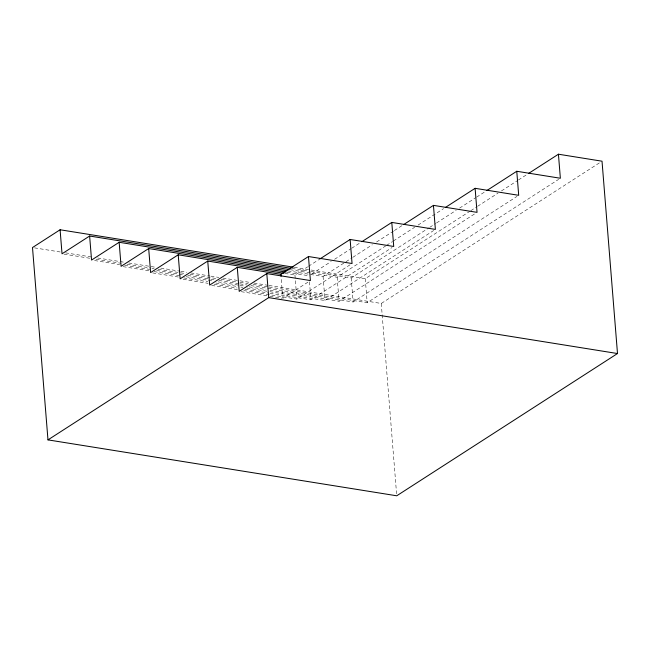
<?xml version="1.0" encoding="UTF-8"?>
<svg xmlns="http://www.w3.org/2000/svg" width="650" height="650" viewBox="0 0 650 650"><rect width="100%" height="100%" fill="white"/><g stroke="black" fill="none" stroke-linecap="round" stroke-linejoin="round"><path stroke-width="0.49" stroke-dasharray="3.25 2.44" d="M284.911 273.431L294.938 275.039L307.669 266.833M308.523 266.281L318.711 259.716M311.561 274.121L331.191 261.471M334.604 259.269L350.821 248.82M351.674 248.268L361.059 242.222M307.889 282.181L282.807 298.35L281.109 277.314M287.991 270.871L323.066 276.494L345.142 262.275M345.995 261.723L351.934 257.896M352.787 257.351L372.312 244.766M376.561 242.028L393.543 231.083M394.387 230.539L402.878 225.062M243.75 290.566L296.871 299.081L350.358 264.607M290.136 269.693L337.131 277.225L385.678 245.944M386.531 245.391L392.494 241.556M393.348 241.004L414.635 227.281M418.048 225.087L443.593 208.626M270.002 293.248L310.936 299.812L392.015 247.561M311.106 271.529L351.195 277.956L428.862 227.906M429.715 227.362L435.687 223.511M436.54 222.958L456.17 210.307M459.591 208.114L475.8 197.665M476.653 197.112L485.192 191.612M269.88 291.704L325 300.536L433.68 230.506M311.236 270.026L365.259 278.688L469.934 211.242M470.779 210.689L476.734 206.854M477.587 206.302L498.014 193.148M501.418 190.954L517.587 180.529M518.432 179.985L526.947 174.501M270.075 290.209L339.064 301.267L475.337 213.452M250.908 285.61L353.129 301.998L516.994 196.406M269.141 287.007L367.193 302.729L558.659 179.351M269.019 285.464L381.266 303.461L600.324 162.297M294.223 267.296L310.229 269.864M292.069 268.474L310.107 271.367M287.04 272.244L309.002 275.771M34.507 247.869L60.564 252.046M65.569 252.85L93.632 257.343M97.646 257.985L124.702 262.324M128.708 262.966L155.773 267.304M160.778 268.109L179.822 271.164M180.822 271.326L186.834 272.285M190.848 272.927L209.885 275.982M210.893 276.144L218.904 277.428M222.918 278.07L238.948 280.646M239.956 280.8L249.974 282.409M253.988 283.051L268.011 285.301M64.033 254.126L90.041 258.294M96.046 259.261L121.062 263.266M127.067 264.233L151.076 268.076M152.076 268.239L154.082 268.564M158.08 269.206L186.095 273.691M190.101 274.332L217.116 278.663M221.114 279.305L239.127 282.197M240.126 282.36L248.129 283.636M253.134 284.44L268.141 286.845M94.567 260.544L119.624 264.566M124.629 265.363L149.687 269.384M156.699 270.506L183.763 274.844M187.769 275.486L209.82 279.021M210.819 279.183L214.825 279.825M218.839 280.467L238.883 283.684M239.882 283.839L246.903 284.968M123.086 266.646L149.086 270.814M154.082 271.611L182.081 276.104M186.079 276.746L213.078 281.068M218.075 281.873L239.078 285.236M240.078 285.399L244.075 286.041M249.072 286.845L266.077 289.567M152.62 272.902L178.677 277.079M183.69 277.883L207.74 281.743M215.759 283.026L236.811 286.398M240.817 287.04L242.824 287.365M246.829 288.007L268.881 291.541M183.146 279.321L208.106 283.327M214.094 284.286L237.055 287.966M245.042 289.242L269.002 293.085M211.681 285.423L237.738 289.599M241.191 291.679L268.929 296.124M269.921 296.286L281.816 298.188M381.266 303.461L396.573 493.764M365.259 278.688L367.193 302.729M351.195 277.956L353.129 301.998M337.131 277.225L339.064 301.267M323.066 276.494L325 300.536M309.481 281.775L310.936 299.812M294.938 275.039L296.871 299.081"/><path stroke-width="0.97" d="M293.223 267.134L60.092 229.767L32.5 247.544L47.978 439.879L396.736 495.788L617.5 353.535L602.022 161.2L558.431 154.213L528.645 173.404M291.062 268.32L89.627 236.023L62.026 253.801L60.092 229.767M289.136 269.531L119.153 242.279L91.561 260.065L89.627 236.023M286.983 270.717L148.688 248.544L121.087 266.321L119.153 242.279M286.041 272.09L178.214 254.8L150.621 272.586L148.688 248.544M283.912 273.268L207.74 261.056L180.148 278.842L178.214 254.8M558.431 154.213L560.365 178.254L516.766 171.267L518.7 195.309L475.109 188.313L477.043 212.355L433.444 205.368L435.378 229.409L391.787 222.422L393.721 246.464L350.123 239.476L352.056 263.518L308.466 256.531L280.865 274.308L237.274 267.321L209.682 285.098L207.74 261.056M308.466 256.531L310.399 280.564L266.801 273.577L239.208 291.363L237.274 267.321M319.556 259.171L350.123 239.476M47.978 439.879L268.734 297.619L617.5 353.535M361.912 241.67L391.787 222.422M403.731 224.518L433.444 205.368M445.299 207.529L475.109 188.313M486.899 190.515L516.766 171.267M280.865 274.308L281.027 276.315M266.801 273.577L268.734 297.619"/></g></svg>
